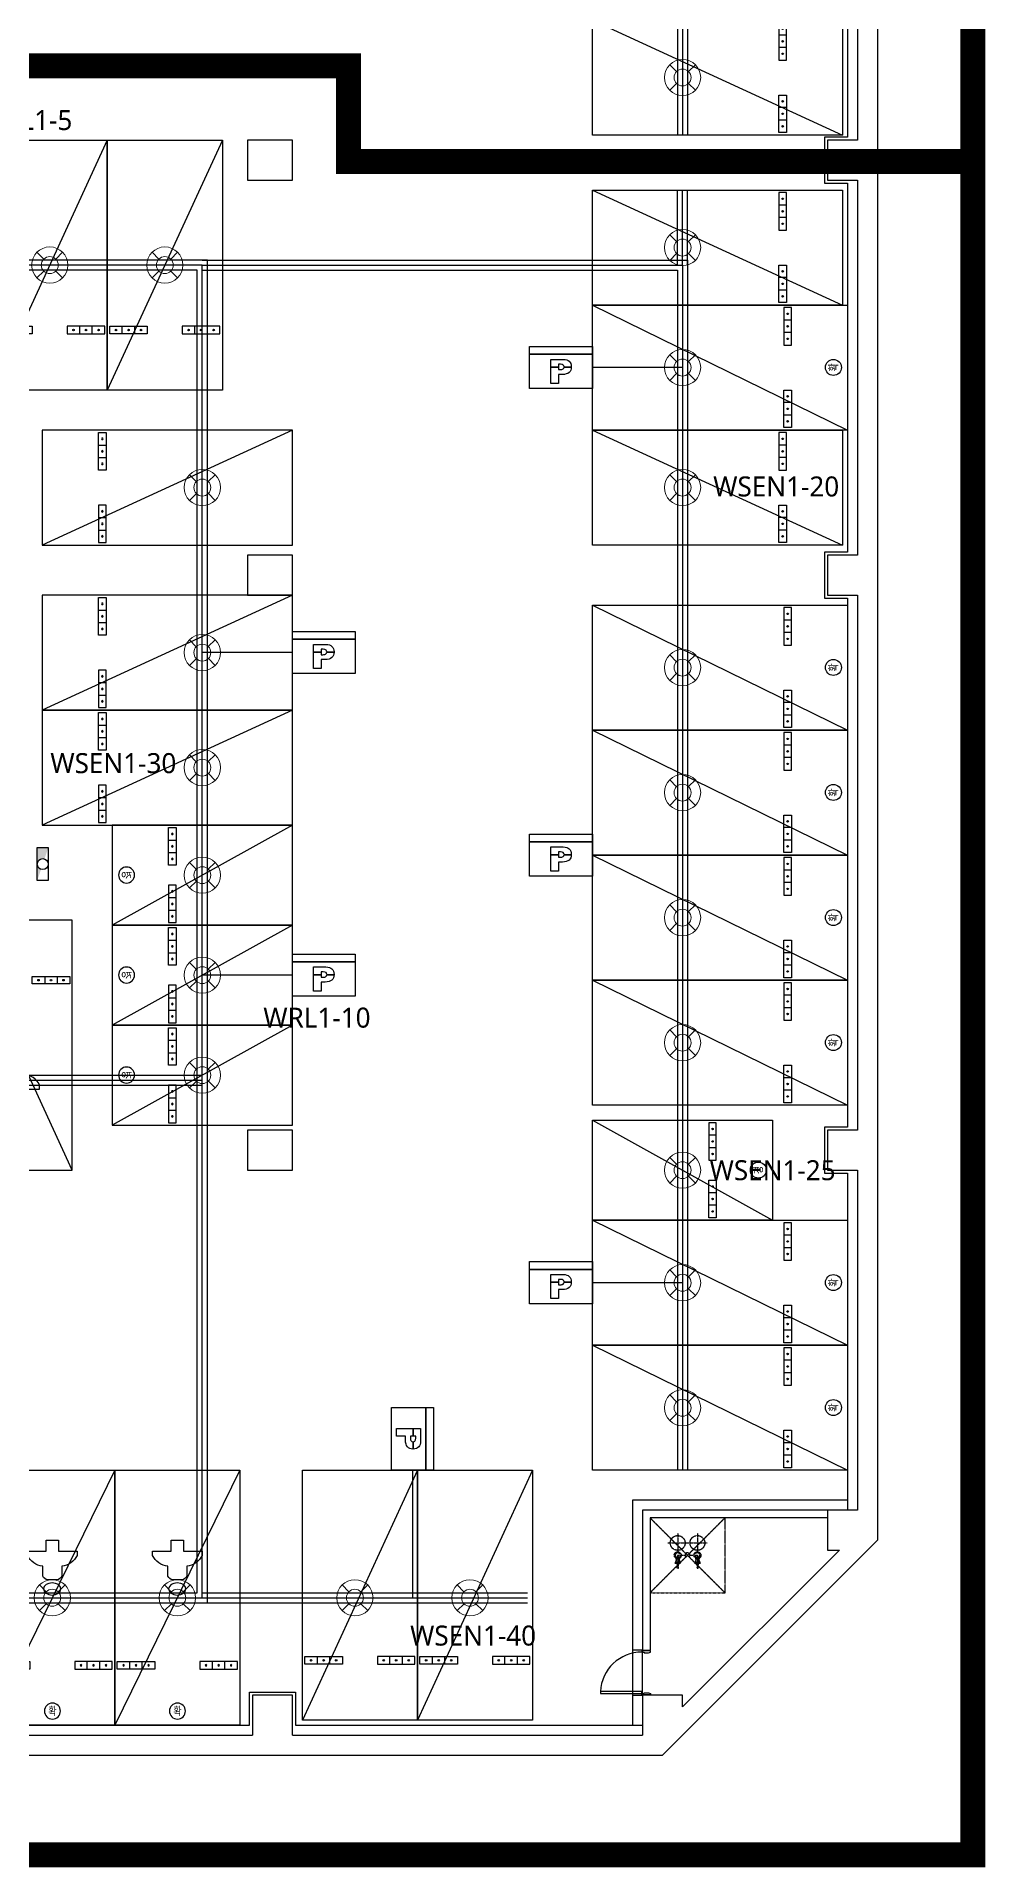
# Model space of a CAD drawing. Header units: millimetres. Extents: x -38475 to 94728, y -31127 to 90245.
# Drawn here: x 75762 to 94728, y -26346 to 10263 of the extents above; entities that cross this region are included whole.
import ezdxf
from ezdxf.enums import TextEntityAlignment as Align

# ---------------------------------------------------------------- set-up
doc = ezdxf.new("R2010")
doc.units = ezdxf.units.MM
for name, pattern in [('AUDIT_D_080121100638-0', [0]), ('HIDDEN', [9.525, 6.35, -3.175]), ('xr_plan$0$CENTER2', [1.125, 0.75, -0.125, 0.125, -0.125])]:
    doc.linetypes.add(name, pattern=pattern)
for name, color, linetype in [('e-plan', 9, 'Continuous'), ('E-TEXT', 6, 'Continuous'), ('구역', 5, 'Continuous'), ('레이스웨이', 3, 'Continuous'), ('만공차등', 6, 'Continuous'), ('유도배선', 6, 'Continuous')]:
    doc.layers.add(name, color=color, linetype=linetype)
doc.layers.add('초음파센서', color=1, linetype='AUDIT_D_080121100638-0', lineweight=13)
doc.styles.add('1', font='malgun_0.ttf')
doc.styles.add('xr_plan$0$신화문자', font='malgun_0.ttf', dxfattribs={"width": 0.9})

# ---------------------------------------------------------------- blocks, each defined once
blk = doc.blocks.new('xr_plan$0$직각주차')
at = {"layer": 'e-plan'}
for p, q in [((2300, 5000), (0, 0)), ((0, 0), (0, 5000)), ((0, 5000), (2300, 5000)), ((2300, 5000), (2300, 0)), ((300, 1125), (300, 1275)), ((550, 1125), (550, 1275)), ((1750, 1125), (1750, 1275)), ((2000, 1125), (2000, 1275)), ((2300, 0), (0, 0))]:
    blk.add_line(p, q, dxfattribs=at)
for points in [[(800, 1275), (800, 1125), (50, 1125), (50, 1275)], [(2250, 1125), (2250, 1275), (1500, 1275), (1500, 1125)]]:
    blk.add_lwpolyline(points, close=True, dxfattribs=at)
for centre in [(175, 1200), (425, 1200), (675, 1200), (1625, 1200), (1875, 1200), (2125, 1200)]:
    blk.add_circle(centre, 15, dxfattribs=at)
blk = doc.blocks.new('xr_plan$0$확장형주차')
at = {"layer": 'e-plan', "linetype": 'Continuous'}
blk.add_line((2500, 5100), (0, 0), dxfattribs=at)
at = {"layer": 'e-plan'}
for p, q in [((0, 0), (0, 5100)), ((0, 5100), (2500, 5100)), ((2500, 5100), (2500, 0)), ((300, 1125), (300, 1275)), ((550, 1125), (550, 1275)), ((1950, 1125), (1950, 1275)), ((2200, 1125), (2200, 1275)), ((2500, 0), (0, 0))]:
    blk.add_line(p, q, dxfattribs=at)
for points in [[(800, 1275), (800, 1125), (50, 1125), (50, 1275)], [(2450, 1125), (2450, 1275), (1700, 1275), (1700, 1125)]]:
    blk.add_lwpolyline(points, close=True, dxfattribs=at)
for centre, radius in [((175, 1200), 15), ((425, 1200), 15), ((675, 1200), 15), ((1825, 1200), 15), ((2075, 1200), 15), ((2325, 1200), 15), ((1253, 285), 160)]:
    blk.add_circle(centre, radius, dxfattribs=at)
at = {"layer": 'e-plan', "style": 'xr_plan$0$신화문자', "width": 0.8}
blk.add_text('확', height=160, dxfattribs=at).set_placement((1253, 285), align=Align.MIDDLE_CENTER)
blk = doc.blocks.new('xr_plan$0$여성주차-2')
at = {"layer": 'e-plan', "linetype": 'Continuous'}
blk.add_line((2500, 0), (0, 5100), dxfattribs=at)
at = {"layer": 'e-plan'}
for p, q in [((0, 5100), (0, 0)), ((2500, 5100), (0, 5100)), ((2500, 0), (2500, 5100)), ((300, 3975), (300, 3825)), ((550, 3975), (550, 3825)), ((1950, 3975), (1950, 3825)), ((2200, 3975), (2200, 3825)), ((1060, 2120), (1060, 1916)), ((1342, 2194), (1158, 2194)), ((1440, 1916), (1440, 2120)), ((754, 1703), (754, 1619)), ((754, 1619), (1125, 1619)), ((1125, 1619), (1125, 1400)), ((1375, 1400), (1375, 1619)), ((1375, 1619), (1746, 1619)), ((1746, 1619), (1746, 1703)), ((1125, 1400), (1375, 1400)), ((0, 0), (2500, 0))]:
    blk.add_line(p, q, dxfattribs=at)
for points in [[(800, 3825), (800, 3975), (50, 3975), (50, 3825)], [(2450, 3975), (2450, 3825), (1700, 3825), (1700, 3975)]]:
    blk.add_lwpolyline(points, close=True, dxfattribs=at)
for centre, radius in [((1253, 4815), 160), ((175, 3900), 15), ((425, 3900), 15), ((675, 3900), 15), ((1825, 3900), 15), ((2075, 3900), 15), ((2325, 3900), 15)]:
    blk.add_circle(centre, radius, dxfattribs=at)
for centre, radius, start, end in [((1091, 1546), 372, 94.7213, 154.9439), ((1194, 2046), 153, 103.8552, 151.2189), ((1306, 2046), 153, 28.7811, 76.1448), ((1409, 1546), 372, 25.0561, 85.2787)]:
    blk.add_arc(centre, radius, start, end, dxfattribs=at)
blk.add_ellipse((1250, 2374), major_axis=(-173, 0), ratio=0.705472, start_param=1.570796326788607, end_param=7.853981633968193, dxfattribs=at)
at = {"layer": 'e-plan', "style": 'xr_plan$0$신화문자', "text_generation_flag": 4, "width": 0.8}
blk.add_text('확', height=160, dxfattribs=at).set_placement((1253, 4815), align=Align.MIDDLE_CENTER)
blk = doc.blocks.new('xr_plan$0$여성주차-1')
at = {"layer": 'e-plan'}
for p, q in [((2300, 0), (0, 5000)), ((0, 5000), (0, 0)), ((2300, 5000), (0, 5000)), ((2300, 0), (2300, 5000)), ((300, 3875), (300, 3725)), ((550, 3875), (550, 3725)), ((1750, 3875), (1750, 3725)), ((2000, 3875), (2000, 3725)), ((960, 2120), (960, 1916)), ((1242, 2194), (1058, 2194)), ((1340, 1916), (1340, 2120)), ((654, 1703), (654, 1619)), ((654, 1619), (1025, 1619)), ((1025, 1619), (1025, 1400)), ((1275, 1400), (1275, 1619)), ((1275, 1619), (1646, 1619)), ((1646, 1619), (1646, 1703)), ((1025, 1400), (1275, 1400)), ((0, 0), (2300, 0))]:
    blk.add_line(p, q, dxfattribs=at)
for points in [[(800, 3725), (800, 3875), (50, 3875), (50, 3725)], [(2250, 3875), (2250, 3725), (1500, 3725), (1500, 3875)]]:
    blk.add_lwpolyline(points, close=True, dxfattribs=at)
for centre in [(175, 3800), (425, 3800), (675, 3800), (1625, 3800), (1875, 3800), (2125, 3800)]:
    blk.add_circle(centre, 15, dxfattribs=at)
for centre, radius, start, end in [((991, 1546), 372, 94.7213, 154.9439), ((1094, 2046), 153, 103.8552, 151.2189), ((1206, 2046), 153, 28.7811, 76.1448), ((1309, 1546), 372, 25.0561, 85.2787)]:
    blk.add_arc(centre, radius, start, end, dxfattribs=at)
blk.add_ellipse((1150, 2374), major_axis=(-173, 0), ratio=0.705472, start_param=1.570796326788607, end_param=7.853981633968193, dxfattribs=at)
blk = doc.blocks.new('xr_plan$0$경형직각주차')
at = {"layer": 'e-plan', "linetype": 'Continuous'}
blk.add_line((2000, 3600), (0, 0), dxfattribs=at)
at = {"layer": 'e-plan'}
for p, q in [((0, 0), (0, 3600)), ((0, 3600), (2000, 3600)), ((2000, 3600), (2000, 0)), ((300, 1125), (300, 1275)), ((550, 1125), (550, 1275)), ((1450, 1125), (1450, 1275)), ((1700, 1125), (1700, 1275)), ((2000, 0), (0, 0))]:
    blk.add_line(p, q, dxfattribs=at)
for points in [[(800, 1275), (800, 1125), (50, 1125), (50, 1275)], [(1950, 1125), (1950, 1275), (1200, 1275), (1200, 1125)]]:
    blk.add_lwpolyline(points, close=True, dxfattribs=at)
for centre, radius in [((175, 1200), 15), ((425, 1200), 15), ((675, 1200), 15), ((1325, 1200), 15), ((1575, 1200), 15), ((1825, 1200), 15), ((1003, 285), 160)]:
    blk.add_circle(centre, radius, dxfattribs=at)
at = {"layer": 'e-plan', "style": 'xr_plan$0$신화문자', "width": 0.8}
blk.add_text('경', height=160, dxfattribs=at).set_placement((1003, 285), align=Align.MIDDLE_CENTER)
blk = doc.blocks.new('Xref-지하2층')
at = {"layer": 'e-plan', "linetype": 'Continuous'}
h = blk.add_hatch(color=256, dxfattribs=at)
edge = h.paths.add_edge_path()
edge.add_line((79300, 5950), (79520, 5950))
edge.add_line((79520, 5950), (79445, 5724))
edge.add_arc((79410, 5620), 110, 431.5651, 611.5651)
edge.add_line((79375, 5516), (79300, 5290))
edge.add_line((79300, 5290), (79300, 5950))
at = {"layer": 'e-plan'}
for p, q in [((96100, 81000), (96100, -7900)), ((95700, 27300), (95700, 20100)), ((95700, 19300), (95700, 11800)), ((95700, 11000), (95700, 300)), ((95700, -500), (95700, -7300)), ((95500, -7100), (91200, -7100)), ((91200, -7100), (91200, -11600)), ((73100, -11800), (83600, -11800)), ((84400, -11800), (91400, -11800)), ((-10205, -12200), (91800, -12200))]:
    blk.add_line(p, q, dxfattribs=at)
at = {"layer": 'e-plan', "linetype": 'Continuous'}
for p, q in [((95500, 27240), (95500, 20160)), ((95500, 20160), (95040, 20160)), ((95040, 20160), (95040, 19240)), ((95040, 19240), (95500, 19240)), ((95500, 19240), (95500, 11860)), ((95500, 11860), (95040, 11860)), ((95040, 11860), (95040, 10940)), ((95040, 10940), (95500, 10940)), ((95500, 10940), (95500, 360)), ((79300, 5950), (79520, 5950)), ((79300, 5290), (79300, 5950)), ((79520, 5950), (79520, 5290)), ((79520, 5290), (79300, 5290)), ((95500, 360), (95040, 360)), ((95040, 360), (95040, -560)), ((95040, -560), (95500, -560)), ((95500, -560), (95500, -7300)), ((95100, -7300), (91400, -7300)), ((91400, -7300), (91400, -10100)), ((91550, -7450), (91550, -10100)), ((95100, -7450), (91550, -7450)), ((91800, -12200), (96100, -7900)), ((91400, -10100), (91550, -10100)), ((83540, -11600), (83540, -10940)), ((83540, -10940), (84460, -10940)), ((84460, -10940), (84460, -11600)), ((73160, -11600), (83540, -11600)), ((84460, -11600), (91400, -11600))]:
    blk.add_line(p, q, dxfattribs=at)
at = {"layer": 'e-plan', "linetype": 'xr_plan$0$CENTER2'}
for p, q in [((93050, -7450), (91550, -8950)), ((91550, -7450), (93050, -8950)), ((91906, -7954), (92694, -7954)), ((92103, -7757), (92103, -8151)), ((92497, -7757), (92497, -8151)), ((92044, -8348), (92162, -8348)), ((92044, -8357), (92162, -8357)), ((92103, -8200), (92054, -8348)), ((92055, -8209), (92103, -8446)), ((92103, -8200), (92251, -8200)), ((92103, -8200), (92103, -8471)), ((92103, -8200), (92152, -8348)), ((92151, -8210), (92103, -8446)), ((92349, -8200), (92497, -8200)), ((92438, -8348), (92556, -8348)), ((92438, -8357), (92556, -8357)), ((92497, -8200), (92448, -8348)), ((92448, -8209), (92497, -8446)), ((92497, -8200), (92546, -8348)), ((92497, -8200), (92497, -8471)), ((92545, -8210), (92497, -8446)), ((92079, -8446), (92128, -8446)), ((92472, -8446), (92521, -8446))]:
    blk.add_line(p, q, dxfattribs=at)
at = {"layer": 'e-plan'}
for points in [[(83500, 19300), (84400, 19300), (84400, 20100), (83500, 20100)], [(83500, 11000), (84400, 11000), (84400, 11800), (83500, 11800)], [(83500, -500), (84400, -500), (84400, 300), (83500, 300)], [(91200, -11000), (91400, -11000), (91400, -10100), (91200, -10100)], [(91388, -10110), (91388, -10135), (91431, -10135), (91431, -10150), (91519, -10150), (91562, -10135), (91562, -10110)], [(91388, -10965), (91388, -10925), (90559, -10925), (90559, -10965)], [(91388, -10990), (91388, -10965), (91431, -10965), (91431, -10950), (91519, -10950), (91562, -10965), (91562, -10990)]]:
    blk.add_lwpolyline(points, close=True, dxfattribs=at)
for points in [[(95700, 20100), (95100, 20100), (95100, 19300), (95700, 19300)], [(95700, 11800), (95100, 11800), (95100, 11000), (95700, 11000)], [(95700, 300), (95100, 300), (95100, -500), (95700, -500)], [(95700, -7300), (95100, -7300), (95100, -8100), (95334, -8100), (92200, -11234), (92200, -11000), (91400, -11000), (91400, -11800)], [(84400, -11800), (84400, -11000), (83600, -11000), (83600, -11800)]]:
    blk.add_lwpolyline(points, dxfattribs=at)
at = {"layer": 'e-plan', "linetype": 'xr_plan$0$CENTER2'}
blk.add_lwpolyline([(91550, -8950), (93050, -8950), (93050, -7450), (91550, -7450)], close=True, dxfattribs=at)
at = {"layer": 'e-plan', "linetype": 'Continuous'}
blk.add_circle((79410, 5620), 110, dxfattribs=at)
at = {"layer": 'e-plan', "linetype": 'xr_plan$0$CENTER2'}
for centre, radius in [((92103, -7954), 148), ((92497, -7954), 148), ((92103, -8200), 68.8), ((92497, -8200), 68.8)]:
    blk.add_circle(centre, radius, dxfattribs=at)
for centre, start, end in [((92103, -8200), 36.8699, 323.1301), ((92300, -8200), 306.8699, 233.1301), ((92497, -8200), 216.8699, 143.1301)]:
    blk.add_arc(centre, 49.2, start, end, dxfattribs=at)
at = {"layer": 'e-plan'}
blk.add_arc((91388, -10965), 830, 90, 177.2377, dxfattribs=at)
at = {"layer": 'e-plan', "linetype": 'Continuous'}
for name, p, rotation in [('xr_plan$0$직각주차', (95400, 20200), 90.00000000000001), ('xr_plan$0$직각주차', (95400, 16800), 90.00000000000001), ('xr_plan$0$확장형주차', (95500, 14300), 90.00000000000001), ('xr_plan$0$직각주차', (95400, 12000), 90.00000000000001), ('xr_plan$0$확장형주차', (95500, 8300), 90.00000000000001), ('xr_plan$0$확장형주차', (95500, 5800), 90.00000000000001), ('xr_plan$0$확장형주차', (95500, 3300), 90.00000000000001), ('xr_plan$0$확장형주차', (95500, 800), 90.00000000000001), ('xr_plan$0$경형직각주차', (94000, -1500), 90), ('xr_plan$0$확장형주차', (95500, -4000), 90.00000000000001), ('xr_plan$0$확장형주차', (95500, -6500), 90.00000000000001)]:
    blk.add_blockref(name, p, dxfattribs=dict(at, rotation=rotation))
for name, p in [('xr_plan$0$직각주차', (78400, 15100)), ('xr_plan$0$직각주차', (80700, 15100)), ('xr_plan$0$여성주차-1', (77700, -500)), ('xr_plan$0$직각주차', (84600, -11500)), ('xr_plan$0$직각주차', (86900, -11500))]:
    blk.add_blockref(name, p, dxfattribs=at)
at = {"layer": 'e-plan', "linetype": 'Continuous', "xscale": -1}
for name, p, rotation in [('xr_plan$0$직각주차', (79400, 12000), 270), ('xr_plan$0$직각주차', (79400, 8700), 270), ('xr_plan$0$직각주차', (79400, 6400), 270), ('xr_plan$0$경형직각주차', (80800, 4400), 270), ('xr_plan$0$경형직각주차', (80800, 2400), 270), ('xr_plan$0$경형직각주차', (80800, 400), 270), ('xr_plan$0$여성주차-2', (78350, -6500), 180), ('xr_plan$0$여성주차-2', (80850, -6500), 180)]:
    blk.add_blockref(name, p, dxfattribs=dict(at, rotation=rotation))
blk = doc.blocks.new('A$C61602750')
at = {"layer": 'e-plan'}
blk.add_blockref('Xref-지하2층', (-3525, -11905), dxfattribs=at)
blk = doc.blocks.new('센서')
at = {"layer": '초음파센서'}
for p, q in [((-256, 256), (-120, 119)), ((119, 120), (256, 256)), ((-256, -256), (-119, -120)), ((120, -119), (256, -256))]:
    blk.add_line(p, q, dxfattribs=at)
for major_axis, start_param, end_param in [((0, 362), 2.801804347482335, 9.08498965466192), ((0, 169), 2.862310370331366, 9.145495677510953)]:
    blk.add_ellipse((0, 0), major_axis=major_axis, ratio=1, start_param=start_param, end_param=end_param, dxfattribs=at)
blk = doc.blocks.new('만공차등')
at = {"layer": '만공차등', "color": 2}
for p, q in [((256, 773), (1281, 773)), ((256, 86), (256, 773)), ((1281, 647), (256, 647)), ((256, 647), (1281, 647)), ((1281, 773), (1281, 86)), ((602, 442), (724, 442)), ((602, 436), (724, 436)), ((817, 442), (935, 442)), ((817, 436), (935, 436)), ((1281, 86), (256, 86))]:
    blk.add_line(p, q, dxfattribs=at)
for points in [[(602, 563), (602, 563), (804, 563), (804, 563)], [(602, 442), (602, 509), (602, 563), (602, 563)], [(602, 170), (602, 170), (602, 322), (602, 436)], [(758, 483), (758, 483), (724, 483), (724, 483)], [(724, 483), (724, 483), (724, 463), (724, 442)], [(724, 436), (724, 415), (724, 395), (724, 395)], [(724, 395), (724, 395), (754, 395), (754, 395)], [(790, 316), (790, 316), (724, 316), (724, 316)], [(724, 316), (724, 316), (724, 170), (724, 170)], [(754, 395), (777, 395), (793, 399), (803, 407)], [(805, 470), (797, 479), (781, 483), (758, 483)], [(900, 349), (876, 327), (839, 316), (790, 316)], [(803, 407), (812, 415), (817, 425), (817, 436)], [(804, 563), (848, 563), (881, 552), (902, 531)], [(817, 442), (816, 453), (812, 462), (805, 470)], [(935, 436), (934, 400), (922, 370), (900, 349)], [(724, 170), (724, 170), (602, 170), (602, 170)]]:
    blk.add_open_spline(points, degree=3, dxfattribs=at)
blk.add_open_spline([(902, 531), (924, 510), (935, 481), (935, 442), (935, 442), (935, 442), (935, 442)], degree=3, knots=[0.4989771, 0.4989771, 0.4989771, 0.4989771, 0.9979543, 0.9979543, 0.9979543, 1, 1, 1, 1], dxfattribs=at)

msp = doc.modelspace()

# ---------------------------------------------------------------- linework, layer by layer
at = {"layer": '구역', "color": 7, "linetype": 'HIDDEN', "ltscale": 2, "const_width": 500}
msp.add_lwpolyline([(37001, 45891), (54848, 45891), (54848, 50267), (94478, 50267), (94478, 7766), (81998, 7766), (81998, 9681), (37001, 9681)], dxfattribs=at)
msp.add_lwpolyline([(37001, -26096), (94478, -26096), (94478, 7766), (81998, 7766), (81998, 9681), (37001, 9681)], close=True, dxfattribs=at)
at = {"layer": '레이스웨이'}
for points in [[(88575, 16945), (88575, 8295)], [(88775, 16945), (88775, 8295)], [(88575, 5695), (88575, 7195)], [(88775, 5695), (88775, 7195)], [(37375, -21055), (79175, -21055), (79175, 5795), (46625, 5795), (46625, -10805)], [(37375, -20855), (78975, -20855), (78975, 5595), (46825, 5595), (46825, -10805)], [(79075, 5795), (88775, 5795), (88775, -18405)], [(79075, 5595), (88575, 5595), (88575, -18405)], [(62725, -10505), (79075, -10505)], [(62725, -10705), (79075, -10705)], [(79075, -20855), (85575, -20855)], [(79075, -21055), (85575, -21055)]]:
    msp.add_lwpolyline(points, dxfattribs=at)
at = {"layer": '만공차등', "color": 4, "linetype": 'Continuous', "ltscale": 2}
for points in [[(88675, 3645), (86875, 3645)], [(80875, -2055), (79075, -2055)], [(88675, -6105), (86875, -6105)], [(80875, -8505), (79075, -8505)], [(88675, -14655), (86875, -14655)], [(83275, -18405), (83275, -20955)]]:
    msp.add_lwpolyline(points, dxfattribs=at)
at = {"layer": '유도배선'}
for points in [[(88675, 16945), (88675, 8295)], [(88675, 5695), (88675, 7195)], [(37375, -20955), (79075, -20955), (79075, 5695), (46725, 5695), (46725, -10805)], [(79075, 5695), (88675, 5695), (88675, -18405)], [(62725, -10605), (79075, -10605)], [(79075, -20955), (85575, -20955)]]:
    msp.add_lwpolyline(points, dxfattribs=at)

# ---------------------------------------------------------------- block references
at = {"layer": 'e-plan'}
msp.add_blockref('A$C61602750', (0, 0), dxfattribs=at)
at = {"layer": '만공차등', "xscale": 1.226069819647817, "yscale": 1.226069819647817, "zscale": 1.226069819647817}
for p in [(85304, 3119), (80561, -2581), (85304, -6631), (80561, -9031), (85304, -15181)]:
    msp.add_blockref('만공차등', p, dxfattribs=at)
at = {"layer": '만공차등', "xscale": 1.226069819647817, "yscale": 1.226069819647817, "zscale": 1.226069819647817, "rotation": 270}
msp.add_blockref('만공차등', (82749, -16834), dxfattribs=at)
at = {"layer": '초음파센서'}
for p in [(88675, 9445), (88675, 6045), (76025, 5695), (78325, 5695), (88675, 3645), (79075, 1245), (88675, 1245), (79075, -2055), (88675, -2355), (79075, -4355), (88675, -4855), (79075, -6505), (88675, -7355), (79075, -8505), (88675, -9855), (79075, -10505), (88675, -12405), (88675, -14655), (88675, -17155), (76075, -20955), (78575, -20955), (82125, -20955), (84425, -20955)]:
    msp.add_blockref('센서', p, dxfattribs=at)

# ---------------------------------------------------------------- texts
at = {"layer": 'E-TEXT', "style": '1'}
for s, p in [('WRL1-5', (75554, 8595)), ('WSEN1-20', (90547, 1268)), ('WSEN1-30', (77296, -4265)), ('WRL1-10', (81366, -9354)), ('WSEN1-25', (90475, -12405)), ('WSEN1-40', (84488, -21711))]:
    msp.add_text(s, height=400, dxfattribs=at).set_placement(p, align=Align.MIDDLE_CENTER)

doc.saveas('drawing.dxf')
